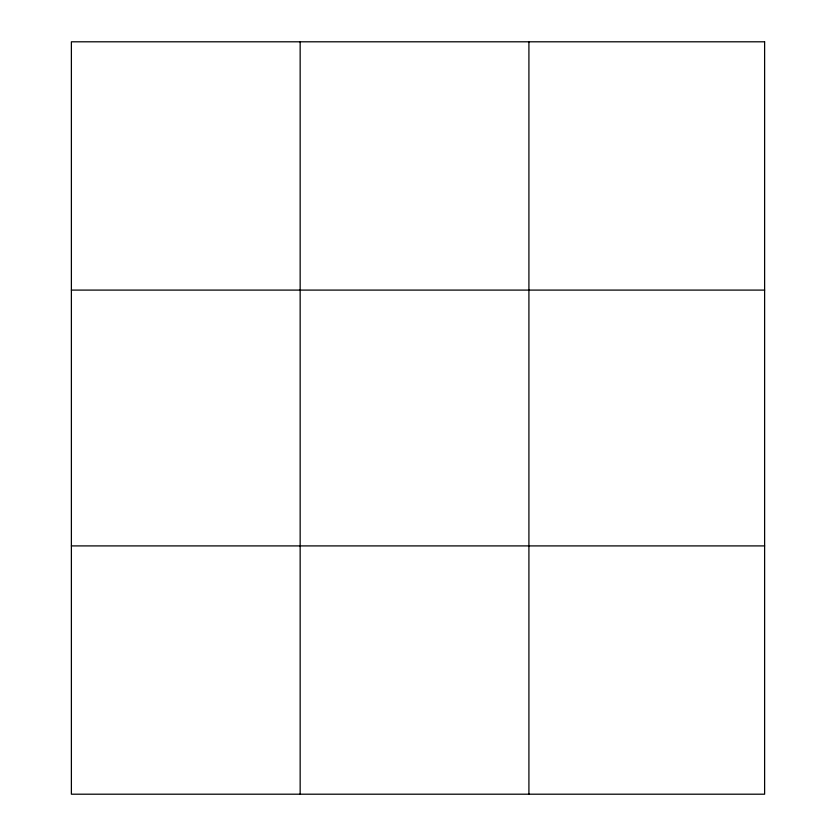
<?xml version="1.0" encoding="UTF-8"?>
<svg xmlns="http://www.w3.org/2000/svg" width="836" height="836" viewBox="0 0 836 836"><rect width="100%" height="100%" fill="white"/><g stroke="black" fill="none" stroke-linecap="round" stroke-linejoin="round"><path stroke-width="1.25" d="M300.155 41.8L300.155 794.2M528.916 41.8L528.916 794.2M71.384 290.092L764.616 290.092M71.384 545.908L764.616 545.908M764.616 41.8L764.616 794.2L71.384 794.2L71.384 41.8L764.616 41.8"/></g></svg>
